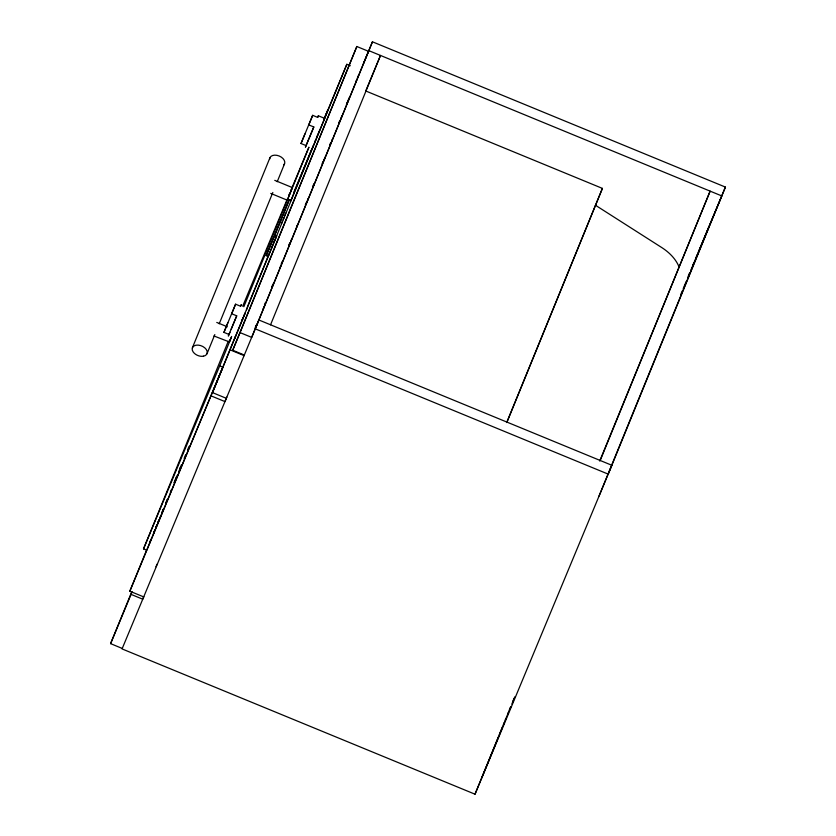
<?xml version="1.0" encoding="UTF-8"?>
<svg xmlns="http://www.w3.org/2000/svg" width="836" height="836" viewBox="0 0 836 836"><rect width="100%" height="100%" fill="white"/><g stroke="black" fill="none" stroke-linecap="round" stroke-linejoin="round"><path stroke-width="1.25" d="M213.943 335.978L229.346 341.924M312.047 148.954L311.724 149.801L324.661 118.378L318.359 115.786L317.711 117.406L312.674 115.326L301.023 143.51L306.06 145.589L313.813 126.967L308.766 124.898L312.674 115.326M270.76 193.398L287.208 200.17L287.647 199.083M274.762 180.346L292.391 187.598L291.952 188.685M234.958 337.817L234.634 338.664L245.376 312.695M247.571 307.24L246.495 309.947M229.921 332.32L228.332 336.062L228.97 334.452L223.933 332.373L227.831 322.8M240.622 306.143L241.27 304.638L240.622 306.258L235.585 304.189L231.676 313.751L236.724 315.83L231.185 329.248M301.023 143.51L304.921 133.948M306.06 145.589L305.412 147.209L313.813 126.967M192.416 347.703L269.934 157.774M207.014 353.712L214.831 334.578M219.22 323.804L272.829 192.489M277.218 181.725L284.543 163.783M143.52 548.886L219.69 365.896L222.846 367.192L146.676 550.182L143.52 548.886L228.291 341.203M229.639 341.182L230.652 338.705M219.69 365.896L231.52 336.918M243.84 306.728L308.902 147.345M266.276 255.649L274.825 235.115L276.716 235.898L268.168 256.433L266.276 255.649L289.329 199.595L291.221 200.368M274.825 235.115L289.329 199.595M143.698 596.904L129.831 591.198L146.551 550.224M149.508 542.992L150.982 539.377M153.437 533.358L154.921 529.742M155.904 527.328L156.886 524.914M157.868 522.51L158.85 520.096M161.808 512.865L163.281 509.249M165.737 503.22L167.21 499.614M174.107 482.738L176.563 476.708M180.001 468.275L181.485 464.659M149.623 542.94L151.107 539.314M153.573 533.284L155.047 529.658M156.039 527.244L157.022 524.83M158.004 522.416L158.997 520.002M159.979 517.588L160.961 515.164M161.954 512.75L163.428 509.134M165.894 503.094L167.367 499.468M170.325 492.226L171.317 489.812M174.275 482.571L177.232 475.318M178.705 471.703L180.68 466.875M184.129 458.421L185.602 454.794M187.577 449.967L189.061 446.34M129.831 591.198L222.846 367.192M316.478 137.794L317.461 135.401M324.295 118.649L327.712 110.279L324.201 118.722M226.357 398.323L212.49 392.617L235.616 335.978M242.012 320.313L242.994 317.899M247.414 307.052L269.067 254.029M271.554 248.146L272.515 245.774M273.968 242.221L274.94 239.859M275.462 238.354L276.444 235.951M281.356 223.902L282.349 221.488M284.804 215.458L285.787 213.055M290.709 200.995L313.333 145.558M314.806 141.942L315.799 139.539M318.255 133.509L319.237 131.095M324.159 119.046L346.846 64.299L350.315 65.73M212.49 392.617L346.846 64.299M122.244 648.443L110.592 643.636L131.774 591.731M110.592 643.636L132.067 591.982M232.711 350.253L356.836 46.502L368.498 51.309L251.72 337.399L240.057 332.603L232.711 350.253L244.373 355.049M240.057 332.603L356.836 46.502M143.729 596.789L142.747 599.203L131.085 594.396M155.977 566.787L157.032 564.195M226.828 397.11L224.988 401.604L211.121 395.898M255.199 327.597L256.182 325.183M264.448 305.004L265.44 302.59M271.951 286.56L272.933 284.146M281.199 263.967L282.192 261.553M288.587 245.857L289.684 243.109M305.339 204.82L306.331 202.406M312.842 186.376L313.834 183.962M322.09 163.783L323.083 161.369M329.593 145.339L330.586 142.925M255.534 327.587L256.568 325.047M262.932 309.477L263.967 306.937M272.285 286.549L273.278 284.135M279.684 268.44L280.729 265.869M289.037 245.502L290.029 243.088M290.583 241.708L291.576 239.295M296.435 227.402L297.491 224.8M307.355 200.64L308.338 198.226M313.186 186.365L314.169 183.951M324.023 159.801L325.099 157.158M329.938 145.318L330.92 142.904M331.505 141.451L332.498 139.037M340.774 118.764L341.861 116.089M346.689 104.281L347.671 101.867M348.267 100.383L349.26 97.969M372.448 41.8L255.283 328.851L608.242 474.137L725.408 187.086L372.448 41.8L363.472 63.546M365.844 90.696L380.495 55.448L270.55 324.807M507.212 421.281L602.411 188.393L366.126 91.134M506.825 422.556L602.411 188.393M599.715 461.064L710.14 191.13L600.196 460.49M475.015 794.2L611.858 465.286L258.899 320L122.056 648.914L475.015 794.2L498.35 737.038M499.332 734.614L504.265 722.544M505.247 720.12L506.731 716.504M507.713 714.09L510.671 706.838M512.646 702.01L514.119 698.384M481.787 777.762L502.488 727.027M503.481 724.613L505.947 718.573M506.929 716.159L508.413 712.533M509.396 710.119L510.869 706.493M511.862 704.079L514.819 696.827M599.046 496.061L708.991 226.713M291.503 189.782L289.298 195.049M289.622 194.37L287.25 200.076M231.624 336.459L229.21 342.258M242.367 319.728L243.192 317.722M243.955 315.883L244.708 314.054M223.933 332.373L235.585 304.189M228.97 334.452L236.724 315.83M242.68 306.237L287.281 199.083M288.786 195.478L289.789 193.064M290.792 190.66L308.829 147.324M291.241 190.326L291.754 189.103M293.948 191.956L311.483 149.822M283.143 219.774L284.094 217.485M338.841 122.767L339.824 120.405M346.397 104.406L347.41 101.961M348.184 100.341L349.166 97.979M355.812 81.938L356.763 79.493M357.421 77.894L358.592 75.271M688.352 276.12L689.846 272.515M692.856 265.294L693.859 262.891M695.865 258.073L697.36 254.468M698.363 252.054L725.408 187.086M680.734 294.596L682.228 290.991M683.231 288.587L686.241 281.366M687.746 277.751L689.742 272.944M690.745 270.53L721.802 195.938L368.843 50.651M317.711 117.291L318.359 115.786M216.764 322.435L227.34 326.792M230.266 349.918L244.133 355.634M595.41 205.217L661.757 247.56A40.306 26.282 22.2 0 1 678.978 266.747M269.673 159.101A7.9 5.152 22.2 0 1 279.224 156.018A7.9 5.152 22.2 0 1 283.78 164.911M203.482 356.199L201.654 356.335A7.9 5.152 22.2 0 1 194.349 353.325L193.147 351.946A7.9 5.152 22.2 0 1 195.948 345.226A7.9 5.152 22.2 0 1 206.273 349.469A7.9 5.152 22.2 0 1 203.482 356.199"/></g></svg>
